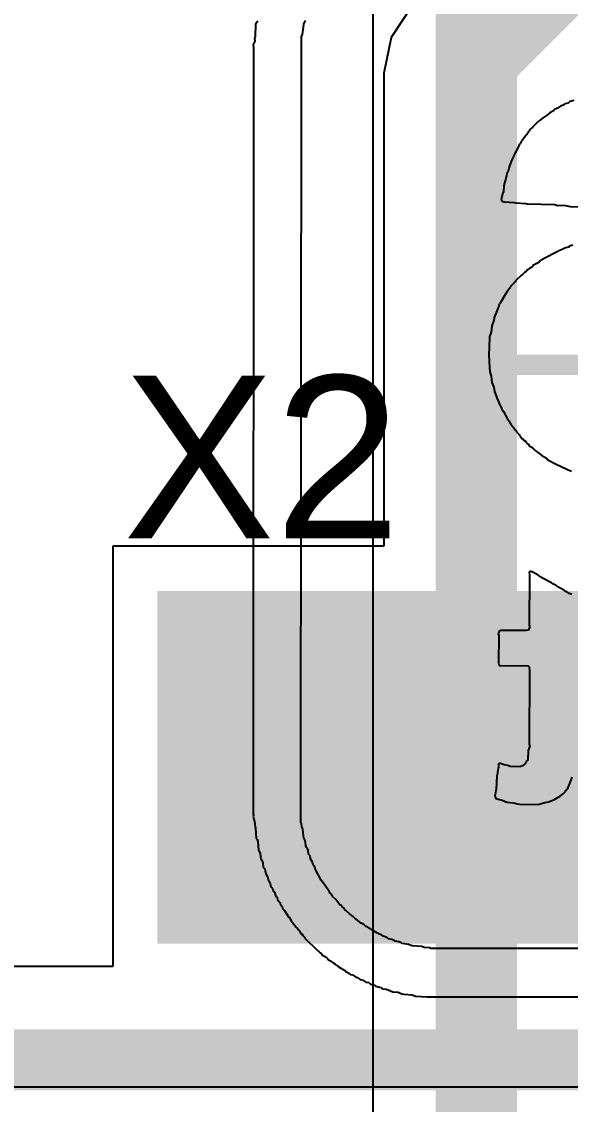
# Model space of a CAD drawing. Header units: inches. Extents: x -21 to 276, y -5 to 220.
# Drawn here: x 34.14 to 37.57, y 35.99 to 42.76 of the extents above; entities that cross this region are included whole.
import ezdxf

# ---------------------------------------------------------------- set-up
doc = ezdxf.new("R2010")
doc.units = ezdxf.units.IN
for name, color, linetype in [('Bottom Layer', 5, 'Continuous'), ('Bottom Overlay', 54, 'Continuous'), ('Ground', 16, 'Continuous'), ('Top Layer', 1, 'Continuous'), ('Top Overlay', 2, 'Continuous'), ('Top Paste', 8, 'Continuous'), ('Top Solder', 216, 'Continuous')]:
    doc.layers.add(name, color=color, linetype=linetype)
doc.styles.add('Arial', font='', dxfattribs={"height": 0.2})
doc.styles.get('Arial').set_extended_font_data('Arial')

# ---------------------------------------------------------------- blocks, each defined once
blk = doc.blocks.new('HC_49S_SMD_52')
at = {"layer": 'Top Layer'}
blk.add_hatch(color=1, dxfattribs=at).paths.add_polyline_path([(-7.5, 1), (-2, 1), (-2, -1), (-7.5, -1)])
at = {"layer": 'Top Paste'}
blk.add_hatch(color=8, dxfattribs=at).paths.add_polyline_path([(-7.5, 1), (-2, 1), (-2, -1), (-7.5, -1)])
at = {"layer": 'Top Solder'}
blk.add_hatch(color=216, dxfattribs=at).paths.add_polyline_path([(-7.6016, 1.1016), (-1.8984, 1.1016), (-1.8984, -1.1016), (-7.6016, -1.1016)])
at = {"layer": 'Top Overlay'}
for points in [[(-5.715, 1.4224, 0.127, 0.127, 0), (-5.715, 2.5146, 0.127, 0.127, 0)], [(-5.715, 2.5146, 0.127, 0.127, 0), (5.715, 2.5146, 0.127, 0.127, 0)], [(-5.715, -2.5146, 0.127, 0.127, 0), (-5.715, -1.4224, 0.127, 0.127, 0)]]:
    blk.add_lwpolyline(points, format="xyseb", dxfattribs=at)
for points in [[(-5.7467, 2.5146, 0.0635, 0.0635, 1), (-5.6833, 2.5146, 0.0635, 0.0635, 1)], [(-5.7467, 2.5146, 0.0635, 0.0635, 1), (-5.6833, 2.5146, 0.0635, 0.0635, 1)], [(-5.7467, 1.4224, 0.0635, 0.0635, 1), (-5.6833, 1.4224, 0.0635, 0.0635, 1)], [(-5.7467, -1.4224, 0.0635, 0.0635, 1), (-5.6833, -1.4224, 0.0635, 0.0635, 1)]]:
    blk.add_lwpolyline(points, format="xyseb", close=True, dxfattribs=at)

msp = doc.modelspace()

# ---------------------------------------------------------------- linework, layer by layer
at = {"layer": 'Bottom Layer'}
msp.add_line((53.9758, 36.1009), (14.5195, 36.1009), dxfattribs=at)
at = {"layer": 'Bottom Overlay'}
for p, q in [((35.6156, 42.7628), (35.6029, 42.7437)), ((35.9048, 42.7437), (35.9144, 42.766)), ((35.6029, 42.7437), (35.5997, 42.6643)), ((35.8953, 42.6802), (35.8985, 42.6929)), ((35.8985, 42.6929), (35.9016, 42.7246)), ((35.9016, 42.7246), (35.9048, 42.7437)), ((35.5981, 42.6372), (35.587, 42.6166)), ((35.5997, 42.6643), (35.5965, 42.6547)), ((35.5965, 42.6547), (35.5981, 42.6372)), ((35.8857, 37.7572), (35.8889, 42.6643)), ((35.8889, 42.6643), (35.8953, 42.6802)), ((35.587, 42.6166), (35.5886, 42.5959)), ((35.5886, 42.5959), (35.587, 37.808)), ((37.4955, 42.2209), (37.4796, 42.2145)), ((37.5018, 42.2273), (37.4955, 42.2209)), ((37.5082, 42.2304), (37.5018, 42.2273)), ((37.5241, 42.2368), (37.5082, 42.2304)), ((37.5305, 42.24), (37.5241, 42.2368)), ((37.5352, 42.2447), (37.5305, 42.24)), ((37.5559, 42.2495), (37.5352, 42.2447)), ((37.5654, 42.259), (37.5559, 42.2495)), ((37.5908, 42.2654), (37.5654, 42.259)), ((37.3843, 42.1478), (37.3747, 42.1383)), ((37.4017, 42.1589), (37.3843, 42.1478)), ((37.4192, 42.1732), (37.4017, 42.1589)), ((37.4415, 42.1891), (37.4192, 42.1732)), ((37.4637, 42.2018), (37.4415, 42.1891)), ((37.4732, 42.2114), (37.4637, 42.2018)), ((37.4796, 42.2145), (37.4732, 42.2114)), ((37.3191, 42.0827), (37.3096, 42.0731)), ((37.3223, 42.089), (37.3191, 42.0827)), ((37.327, 42.0938), (37.3223, 42.089)), ((37.3334, 42.097), (37.327, 42.0938)), ((37.335, 42.1017), (37.3334, 42.097)), ((37.3684, 42.1351), (37.335, 42.1017)), ((37.3747, 42.1383), (37.3684, 42.1351)), ((37.2683, 42.0159), (37.2619, 42.0096)), ((37.2778, 42.0318), (37.2683, 42.0159)), ((37.2873, 42.0413), (37.2778, 42.0318)), ((37.2905, 42.0477), (37.2873, 42.0413)), ((37.2969, 42.0541), (37.2905, 42.0477)), ((37.3, 42.0604), (37.2969, 42.0541)), ((37.3064, 42.0668), (37.3, 42.0604)), ((37.3096, 42.0731), (37.3064, 42.0668)), ((37.2492, 41.9873), (37.2238, 41.9396)), ((37.2524, 41.9937), (37.2492, 41.9873)), ((37.2587, 42), (37.2524, 41.9937)), ((37.2619, 42.0096), (37.2587, 42)), ((37.1983, 41.8793), (37.1888, 41.857)), ((37.2047, 41.9015), (37.1983, 41.8793)), ((37.211, 41.9079), (37.2047, 41.9015)), ((37.2142, 41.9174), (37.211, 41.9079)), ((37.2238, 41.9396), (37.2142, 41.9174)), ((37.1824, 41.8316), (37.1729, 41.8093)), ((37.1888, 41.857), (37.1824, 41.8316)), ((37.157, 41.7521), (37.1538, 41.7299)), ((37.165, 41.7696), (37.157, 41.7521)), ((37.1697, 41.7966), (37.165, 41.7696)), ((37.1729, 41.8093), (37.1697, 41.7966)), ((37.1443, 41.6822), (37.1395, 41.6552)), ((37.1507, 41.6981), (37.1443, 41.6822)), ((37.1538, 41.7299), (37.1507, 41.6981)), ((37.1395, 41.6552), (37.1379, 41.6441)), ((37.1379, 41.6441), (37.1427, 41.6361)), ((37.1427, 41.6361), (37.1554, 41.6329)), ((37.1554, 41.6329), (37.219, 41.6298)), ((37.219, 41.6298), (37.2285, 41.6266)), ((37.2285, 41.6266), (37.2889, 41.6234)), ((37.2889, 41.6234), (37.2984, 41.6202)), ((37.2984, 41.6202), (37.4732, 41.6171)), ((37.4732, 41.6171), (37.4891, 41.6107)), ((37.4891, 41.6107), (37.5289, 41.6123)), ((37.5289, 41.6123), (37.5463, 41.6075)), ((37.5463, 41.6075), (37.5686, 41.6043)), ((37.5686, 41.6043), (37.737, 41.6012)), ((37.5384, 41.3453), (37.5177, 41.3342)), ((37.5591, 41.3501), (37.5384, 41.3453)), ((37.5638, 41.3549), (37.5591, 41.3501)), ((37.5845, 41.3628), (37.5638, 41.3549)), ((37.4097, 41.2802), (37.3811, 41.2643)), ((37.4828, 41.3183), (37.4097, 41.2802)), ((37.4971, 41.3263), (37.4828, 41.3183)), ((37.5177, 41.3342), (37.4971, 41.3263)), ((37.3016, 41.2071), (37.2889, 41.1944)), ((37.308, 41.2103), (37.3016, 41.2071)), ((37.3143, 41.2166), (37.308, 41.2103)), ((37.3318, 41.2277), (37.3143, 41.2166)), ((37.335, 41.2341), (37.3318, 41.2277)), ((37.3557, 41.2452), (37.335, 41.2341)), ((37.3715, 41.2547), (37.3557, 41.2452)), ((37.3811, 41.2643), (37.3715, 41.2547)), ((37.2269, 41.1387), (37.2238, 41.1324)), ((37.2635, 41.1753), (37.2269, 41.1387)), ((37.2698, 41.1785), (37.2635, 41.1753)), ((37.2826, 41.1912), (37.2698, 41.1785)), ((37.2889, 41.1944), (37.2826, 41.1912)), ((37.1745, 41.0736), (37.1634, 41.0561)), ((37.1888, 41.0911), (37.1745, 41.0736)), ((37.192, 41.0974), (37.1888, 41.0911)), ((37.1983, 41.1038), (37.192, 41.0974)), ((37.2015, 41.1101), (37.1983, 41.1038)), ((37.2238, 41.1324), (37.2015, 41.1101)), ((37.1316, 40.9989), (37.1252, 40.9925)), ((37.1634, 41.0561), (37.1316, 40.9989)), ((37.1062, 40.9385), (37.0935, 40.9099)), ((37.1093, 40.9512), (37.1062, 40.9385)), ((37.1157, 40.9671), (37.1093, 40.9512)), ((37.1205, 40.9719), (37.1157, 40.9671)), ((37.1252, 40.9925), (37.1205, 40.9719)), ((37.0871, 40.8813), (37.0776, 40.8591)), ((37.0903, 40.8877), (37.0871, 40.8813)), ((37.0935, 40.9099), (37.0903, 40.8877)), ((37.0712, 40.8082), (37.0648, 40.7923)), ((37.0744, 40.8177), (37.0712, 40.8082)), ((37.0776, 40.8591), (37.0744, 40.8177)), ((37.0648, 40.7923), (37.0617, 40.7224)), ((37.0617, 40.7224), (37.0601, 40.6763)), ((37.0601, 40.6763), (37.0633, 40.5969)), ((37.0633, 40.5969), (37.0664, 40.5714)), ((37.0664, 40.5714), (37.0744, 40.5444)), ((37.0744, 40.5444), (37.0776, 40.5031)), ((37.0776, 40.5031), (37.0903, 40.4745)), ((37.0903, 40.4745), (37.095, 40.4475)), ((37.095, 40.4475), (37.1062, 40.4205)), ((37.1062, 40.4205), (37.1093, 40.4078)), ((37.1093, 40.4078), (37.1221, 40.3792)), ((37.1221, 40.3792), (37.13, 40.3585)), ((37.13, 40.3585), (37.1348, 40.3537)), ((37.1348, 40.3537), (37.1411, 40.3378)), ((37.1411, 40.3378), (37.1507, 40.322)), ((37.1507, 40.322), (37.1634, 40.2997)), ((37.1634, 40.2997), (37.1793, 40.2711)), ((37.1793, 40.2711), (37.1856, 40.2648)), ((37.1856, 40.2648), (37.2015, 40.2361)), ((37.2015, 40.2361), (37.2142, 40.2234)), ((37.2142, 40.2234), (37.2238, 40.2075)), ((37.2238, 40.2075), (37.2301, 40.2012)), ((37.2301, 40.2012), (37.2333, 40.1948)), ((37.2333, 40.1948), (37.2492, 40.1789)), ((37.2492, 40.1789), (37.2524, 40.1726)), ((37.2524, 40.1726), (37.2587, 40.1662)), ((37.2587, 40.1662), (37.2619, 40.1599)), ((37.2619, 40.1599), (37.2667, 40.1551)), ((37.2667, 40.1551), (37.273, 40.1519)), ((37.273, 40.1519), (37.281, 40.1408)), ((37.281, 40.1408), (37.2905, 40.1344)), ((37.2905, 40.1344), (37.2937, 40.1281)), ((37.2937, 40.1281), (37.2984, 40.1233)), ((37.2984, 40.1233), (37.3048, 40.1201)), ((37.3048, 40.1201), (37.3127, 40.109)), ((37.3127, 40.109), (37.3239, 40.1011)), ((37.3239, 40.1011), (37.3413, 40.0868)), ((37.3413, 40.0868), (37.3493, 40.0788)), ((37.3493, 40.0788), (37.3557, 40.0756)), ((37.3557, 40.0756), (37.3652, 40.0661)), ((37.3652, 40.0661), (37.3811, 40.0566)), ((37.3811, 40.0566), (37.3906, 40.047)), ((37.3906, 40.047), (37.4192, 40.0312)), ((37.4192, 40.0312), (37.4287, 40.0216)), ((37.4287, 40.0216), (37.4764, 39.9962)), ((37.4764, 39.9962), (37.5559, 39.9581)), ((37.5559, 39.9581), (37.5765, 39.9501)), ((37.3175, 39.3256), (37.3127, 39.3208)), ((37.3127, 39.3208), (37.3143, 39.3002)), ((37.3398, 39.3161), (37.3175, 39.3256)), ((37.3684, 39.3002), (37.3398, 39.3161)), ((37.3143, 39.3002), (37.3127, 38.9871)), ((37.3747, 39.297), (37.3684, 39.3002)), ((37.3811, 39.2906), (37.3747, 39.297)), ((37.4033, 39.2779), (37.3811, 39.2906)), ((37.451, 39.2525), (37.4033, 39.2779)), ((37.4574, 39.2461), (37.451, 39.2525)), ((37.4637, 39.243), (37.4574, 39.2461)), ((37.4796, 39.2366), (37.4637, 39.243)), ((37.486, 39.2303), (37.4796, 39.2366)), ((37.5336, 39.2048), (37.486, 39.2303)), ((37.54, 39.1985), (37.5336, 39.2048)), ((37.5463, 39.1953), (37.54, 39.1985)), ((37.5622, 39.1858), (37.5463, 39.1953)), ((37.5781, 39.1794), (37.5622, 39.1858)), ((37.3127, 38.9871), (37.3159, 38.9776)), ((37.3159, 38.9776), (37.3127, 38.9681)), ((37.1236, 38.9506), (37.1189, 38.9331)), ((37.1189, 38.9331), (37.1221, 38.9236)), ((37.1221, 38.9236), (37.1205, 38.7472)), ((37.1348, 38.9553), (37.1236, 38.9506)), ((37.2953, 38.9538), (37.1348, 38.9553)), ((37.308, 38.9569), (37.2953, 38.9538)), ((37.3127, 38.9681), (37.308, 38.9569)), ((37.1205, 38.7472), (37.1221, 38.7456)), ((37.1221, 38.7456), (37.1252, 38.7361)), ((37.1252, 38.7361), (37.3032, 38.7329)), ((37.3032, 38.7329), (37.3127, 38.7265)), ((37.3127, 38.7265), (37.3143, 38.7027)), ((37.3143, 38.7027), (37.3127, 38.2434)), ((37.3127, 38.2434), (37.3159, 38.2339)), ((37.3159, 38.2339), (37.3127, 38.2212)), ((37.3064, 38.2053), (37.3032, 38.1449)), ((37.3127, 38.2212), (37.3064, 38.2053)), ((37.1189, 38.0941), (37.1157, 38.0814)), ((37.1221, 38.1227), (37.1189, 38.1131)), ((37.1189, 38.1131), (37.1221, 38.1036)), ((37.1221, 38.1036), (37.1189, 38.0941)), ((37.1332, 38.1243), (37.1221, 38.1227)), ((37.1554, 38.1147), (37.1332, 38.1243)), ((37.1777, 38.1115), (37.1554, 38.1147)), ((37.1936, 38.1052), (37.1777, 38.1115)), ((37.2539, 38.102), (37.1936, 38.1052)), ((37.2762, 38.1115), (37.2539, 38.102)), ((37.2841, 38.1195), (37.2762, 38.1115)), ((37.2937, 38.1354), (37.2841, 38.1195)), ((37.3032, 38.1449), (37.2937, 38.1354)), ((37.1093, 38.0432), (37.1062, 37.9638)), ((37.1125, 38.0528), (37.1093, 38.0432)), ((37.1157, 38.0814), (37.1125, 38.0528)), ((37.567, 37.9987), (37.5813, 38.0384)), ((37.103, 37.9542), (37.0998, 37.9288)), ((37.1062, 37.9638), (37.103, 37.9542)), ((37.5384, 37.9479), (37.5416, 37.9542)), ((37.5416, 37.9542), (37.5511, 37.9638)), ((37.5511, 37.9638), (37.567, 37.9987)), ((37.0998, 37.9288), (37.0966, 37.9193)), ((37.0966, 37.9193), (37.1046, 37.905)), ((37.1046, 37.905), (37.1268, 37.8986)), ((37.1268, 37.8986), (37.1395, 37.8954)), ((37.1395, 37.8954), (37.1618, 37.8859)), ((37.1618, 37.8859), (37.1745, 37.8827)), ((37.4335, 37.8843), (37.4494, 37.8907)), ((37.4494, 37.8907), (37.4701, 37.8986)), ((37.4701, 37.8986), (37.486, 37.9081)), ((37.486, 37.9081), (37.5082, 37.9209)), ((37.5082, 37.9209), (37.5177, 37.9304)), ((37.5177, 37.9304), (37.5241, 37.9336)), ((37.5241, 37.9336), (37.5384, 37.9479)), ((37.1745, 37.8827), (37.211, 37.878)), ((37.211, 37.878), (37.2238, 37.8748)), ((37.2238, 37.8748), (37.2396, 37.8716)), ((37.2396, 37.8716), (37.2524, 37.8684)), ((37.2524, 37.8684), (37.3652, 37.8668)), ((37.3652, 37.8668), (37.3747, 37.87)), ((37.3747, 37.87), (37.4097, 37.8795)), ((37.4097, 37.8795), (37.4335, 37.8843)), ((35.587, 37.808), (35.5902, 37.8017)), ((35.5902, 37.8017), (35.587, 37.7921)), ((35.587, 37.7921), (35.5918, 37.7747)), ((35.5918, 37.7747), (35.5965, 37.7604)), ((35.5965, 37.7604), (35.5997, 37.7286)), ((35.8889, 37.7476), (35.8857, 37.7572)), ((35.5997, 37.7286), (35.6029, 37.719)), ((35.6029, 37.719), (35.6061, 37.6555)), ((35.8921, 37.7286), (35.8889, 37.7476)), ((35.8985, 37.7127), (35.8921, 37.7286)), ((35.9016, 37.6714), (35.8985, 37.7127)), ((35.6061, 37.6555), (35.6124, 37.6491)), ((35.6124, 37.6491), (35.6156, 37.6364)), ((35.6156, 37.6364), (35.6204, 37.5808)), ((35.9048, 37.6587), (35.9016, 37.6714)), ((35.9128, 37.6412), (35.9048, 37.6587)), ((35.9175, 37.611), (35.9128, 37.6412)), ((35.6204, 37.5808), (35.6251, 37.576)), ((35.6251, 37.576), (35.6315, 37.5601)), ((35.6315, 37.5601), (35.6363, 37.5236)), ((35.9207, 37.5983), (35.9175, 37.611)), ((35.9271, 37.5919), (35.9207, 37.5983)), ((35.9302, 37.5792), (35.9271, 37.5919)), ((35.9334, 37.557), (35.9302, 37.5792)), ((35.943, 37.5474), (35.9334, 37.557)), ((35.9461, 37.5284), (35.943, 37.5474)), ((35.6363, 37.5236), (35.641, 37.5188)), ((35.641, 37.5188), (35.6442, 37.5125)), ((35.6442, 37.5125), (35.6474, 37.5029)), ((35.6474, 37.5029), (35.6506, 37.4743)), ((35.9573, 37.5077), (35.9461, 37.5284)), ((35.962, 37.4902), (35.9573, 37.5077)), ((35.97, 37.4823), (35.962, 37.4902)), ((35.9779, 37.4616), (35.97, 37.4823)), ((35.6506, 37.4743), (35.6601, 37.4648)), ((35.6601, 37.4648), (35.6633, 37.4521)), ((35.6633, 37.4521), (35.6665, 37.433)), ((35.6665, 37.433), (35.676, 37.4171)), ((35.676, 37.4171), (35.6823, 37.3917)), ((35.9811, 37.4521), (35.9779, 37.4616)), ((36.0129, 37.3949), (35.9811, 37.4521)), ((35.6823, 37.3917), (35.6919, 37.3822)), ((35.6919, 37.3822), (35.6982, 37.3536)), ((35.6982, 37.3536), (35.7078, 37.344)), ((36.0224, 37.379), (36.0129, 37.3949)), ((36.0319, 37.3694), (36.0224, 37.379)), ((36.0351, 37.3631), (36.0319, 37.3694)), ((36.0637, 37.3218), (36.0351, 37.3631)), ((35.7078, 37.344), (35.7125, 37.3265)), ((35.7125, 37.3265), (35.7205, 37.3186)), ((35.7205, 37.3186), (35.73, 37.2932)), ((35.73, 37.2932), (35.7364, 37.2868)), ((35.7364, 37.2868), (35.7396, 37.2741)), ((36.0669, 37.3154), (36.0637, 37.3218)), ((36.0764, 37.3059), (36.0669, 37.3154)), ((36.086, 37.29), (36.0764, 37.3059)), ((36.1035, 37.2725), (36.086, 37.29)), ((35.7396, 37.2741), (35.7491, 37.2582)), ((35.7491, 37.2582), (35.7554, 37.2519)), ((35.7554, 37.2519), (35.7586, 37.2391)), ((35.7586, 37.2391), (35.7682, 37.2296)), ((35.7682, 37.2296), (35.7713, 37.2169)), ((35.7713, 37.2169), (35.7841, 37.2042)), ((36.1289, 37.2407), (36.1035, 37.2725)), ((36.1352, 37.2376), (36.1289, 37.2407)), ((36.1448, 37.2248), (36.1352, 37.2376)), ((36.1511, 37.2217), (36.1448, 37.2248)), ((36.1607, 37.2089), (36.1511, 37.2217)), ((35.7841, 37.2042), (35.7968, 37.1819)), ((35.7968, 37.1819), (35.8079, 37.1645)), ((35.8079, 37.1645), (35.8127, 37.1629)), ((35.8127, 37.1629), (35.8254, 37.1406)), ((36.167, 37.2058), (36.1607, 37.2089)), ((36.1893, 37.1835), (36.167, 37.2058)), ((36.1956, 37.1803), (36.1893, 37.1835)), ((36.2083, 37.1676), (36.1956, 37.1803)), ((36.2147, 37.1645), (36.2083, 37.1676)), ((36.2226, 37.1565), (36.2147, 37.1645)), ((36.2624, 37.1263), (36.2226, 37.1565)), ((35.8254, 37.1406), (35.8413, 37.1184)), ((35.8413, 37.1184), (35.8476, 37.112)), ((35.8476, 37.112), (35.8508, 37.1057)), ((35.8508, 37.1057), (35.8635, 37.0929)), ((35.8635, 37.0929), (35.8667, 37.0866)), ((35.8667, 37.0866), (35.8762, 37.0771)), ((35.8762, 37.0771), (35.8842, 37.0628)), ((36.2783, 37.1168), (36.2624, 37.1263)), ((36.291, 37.1041), (36.2783, 37.1168)), ((36.3037, 37.1009), (36.291, 37.1041)), ((36.31, 37.0945), (36.3037, 37.1009)), ((36.3323, 37.0818), (36.31, 37.0945)), ((36.3609, 37.0659), (36.3323, 37.0818)), ((35.8842, 37.0628), (35.8905, 37.0596)), ((35.8905, 37.0596), (35.8985, 37.0485)), ((35.8985, 37.0485), (35.908, 37.0389)), ((35.908, 37.0389), (35.9112, 37.0326)), ((35.9112, 37.0326), (35.989, 36.9547)), ((36.3768, 37.0564), (36.3609, 37.0659)), ((36.3895, 37.0532), (36.3768, 37.0564)), ((36.399, 37.0437), (36.3895, 37.0532)), ((36.4117, 37.0405), (36.399, 37.0437)), ((36.4213, 37.0373), (36.4117, 37.0405)), ((36.4276, 37.0341), (36.4213, 37.0373)), ((36.434, 37.0278), (36.4276, 37.0341)), ((36.4531, 37.0246), (36.434, 37.0278)), ((36.4689, 37.0183), (36.4531, 37.0246)), ((36.4737, 37.0135), (36.4689, 37.0183)), ((36.4975, 37.0087), (36.4737, 37.0135)), ((36.5103, 37.0055), (36.4975, 37.0087)), ((35.989, 36.9547), (35.9954, 36.9515)), ((35.9954, 36.9515), (36.0049, 36.942)), ((36.0049, 36.942), (36.0113, 36.9388)), ((36.0113, 36.9388), (36.0208, 36.9261)), ((36.5166, 36.9992), (36.5103, 37.0055)), ((36.5357, 36.996), (36.5166, 36.9992)), ((36.5579, 36.9928), (36.5357, 36.996)), ((36.5802, 36.9833), (36.5579, 36.9928)), ((36.6406, 36.9801), (36.5802, 36.9833)), ((36.6565, 36.9738), (36.6406, 36.9801)), ((36.6882, 36.9706), (36.6565, 36.9738)), ((36.6978, 36.9674), (36.6882, 36.9706)), ((48.0025, 36.9642), (36.6978, 36.9674)), ((36.0208, 36.9261), (36.0367, 36.9166)), ((36.0367, 36.9166), (36.0431, 36.9102)), ((36.0431, 36.9102), (36.0494, 36.907)), ((36.0494, 36.907), (36.059, 36.8975)), ((36.059, 36.8975), (36.0749, 36.888)), ((36.0749, 36.888), (36.0812, 36.8816)), ((36.0812, 36.8816), (36.0876, 36.8784)), ((36.0876, 36.8784), (36.0971, 36.8721)), ((36.0971, 36.8721), (36.0987, 36.8705)), ((36.0987, 36.8705), (36.1035, 36.8657)), ((36.1035, 36.8657), (36.1146, 36.8609)), ((36.1146, 36.8609), (36.1178, 36.8546)), ((36.1178, 36.8546), (36.1352, 36.8435)), ((36.1352, 36.8435), (36.1623, 36.8292)), ((36.1623, 36.8292), (36.1654, 36.8228)), ((36.1654, 36.8228), (36.1893, 36.8117)), ((36.1893, 36.8117), (36.1956, 36.8053)), ((36.1956, 36.8053), (36.2083, 36.8021)), ((36.2083, 36.8021), (36.2274, 36.7894)), ((36.2274, 36.7894), (36.2369, 36.7863)), ((36.2369, 36.7863), (36.256, 36.7735)), ((36.256, 36.7735), (36.2719, 36.7704)), ((36.2719, 36.7704), (36.291, 36.7576)), ((36.291, 36.7576), (36.31, 36.7545)), ((36.31, 36.7545), (36.3196, 36.7449)), ((36.3196, 36.7449), (36.3323, 36.7418)), ((36.3323, 36.7418), (36.3482, 36.7386)), ((36.3482, 36.7386), (36.3545, 36.7322)), ((36.3545, 36.7322), (36.3768, 36.7259)), ((36.3768, 36.7259), (36.3895, 36.7227)), ((36.3895, 36.7227), (36.3958, 36.7163)), ((36.3958, 36.7163), (36.4181, 36.7132)), ((36.4181, 36.7132), (36.4308, 36.71)), ((36.4308, 36.71), (36.4594, 36.6973)), ((36.4594, 36.6973), (36.4944, 36.6941)), ((36.4944, 36.6941), (36.5166, 36.6846)), ((36.5166, 36.6846), (36.5293, 36.6814)), ((36.5293, 36.6814), (36.5802, 36.6782)), ((36.5802, 36.6782), (36.6024, 36.6687)), ((36.6024, 36.6687), (36.6723, 36.6655)), ((36.6723, 36.6655), (48.2138, 36.6671))]:
    msp.add_line(p, q, dxfattribs=at)
at = {"layer": 'Ground'}
msp.add_line((36.335, 53.0997), (36.335, 22.648), dxfattribs=at)
msp.add_lwpolyline([(36.9824, 22.3799, 0.508, 0.508, 0), (36.9824, 53.3146, 0.508, 0.508, 0)], format="xyseb", dxfattribs=at)
at = {"layer": 'Top Layer'}
for p, q in [((36.575, 42.8496), (36.4487, 42.6605)), ((36.4487, 42.6605), (36.4043, 42.4375)), ((36.4043, 42.4375), (36.4043, 39.481)), ((36.4043, 39.481), (34.7098, 39.481)), ((34.7098, 39.481), (34.7098, 36.8539)), ((34.7098, 36.8539), (20.1341, 36.8539))]:
    msp.add_line(p, q, dxfattribs=at)
for points in [[(36.987, 42.4375, 0.381, 0.381, 0), (37.6427, 43.0932, 0.381, 0.381, 0)], [(36.987, 38.9095, 0.381, 0.381, 0), (36.987, 42.4375, 0.381, 0.381, 0)], [(36.987, 38.9095, 0.381, 0.381, 0), (37.7965, 38.1, 0.381, 0.381, 0)], [(19.8928, 36.2712, 0.381, 0.381, 0), (49.2288, 36.2712, 0.381, 0.381, 0)]]:
    msp.add_lwpolyline(points, format="xyseb", dxfattribs=at)
for points in [[(36.8918, 42.4375, 0.1905, 0.1905, 1), (37.0823, 42.4375, 0.1905, 0.1905, 1)], [(36.8918, 42.4375, 0.1905, 0.1905, 1), (37.0823, 42.4375, 0.1905, 0.1905, 1)], [(36.8918, 38.9095, 0.1905, 0.1905, 1), (37.0823, 38.9095, 0.1905, 0.1905, 1)], [(36.8918, 38.9095, 0.1905, 0.1905, 1), (37.0823, 38.9095, 0.1905, 0.1905, 1)]]:
    msp.add_lwpolyline(points, format="xyseb", close=True, dxfattribs=at)

# ---------------------------------------------------------------- block references
msp.add_blockref('HC_49S_SMD_52', (42.5908, 38.1))

# ---------------------------------------------------------------- texts
at = {"layer": 'Top Overlay', "style": 'Arial'}
msp.add_text('X2', height=1.016, dxfattribs=at).set_placement((34.7743, 39.5304))

doc.saveas('drawing.dxf')
